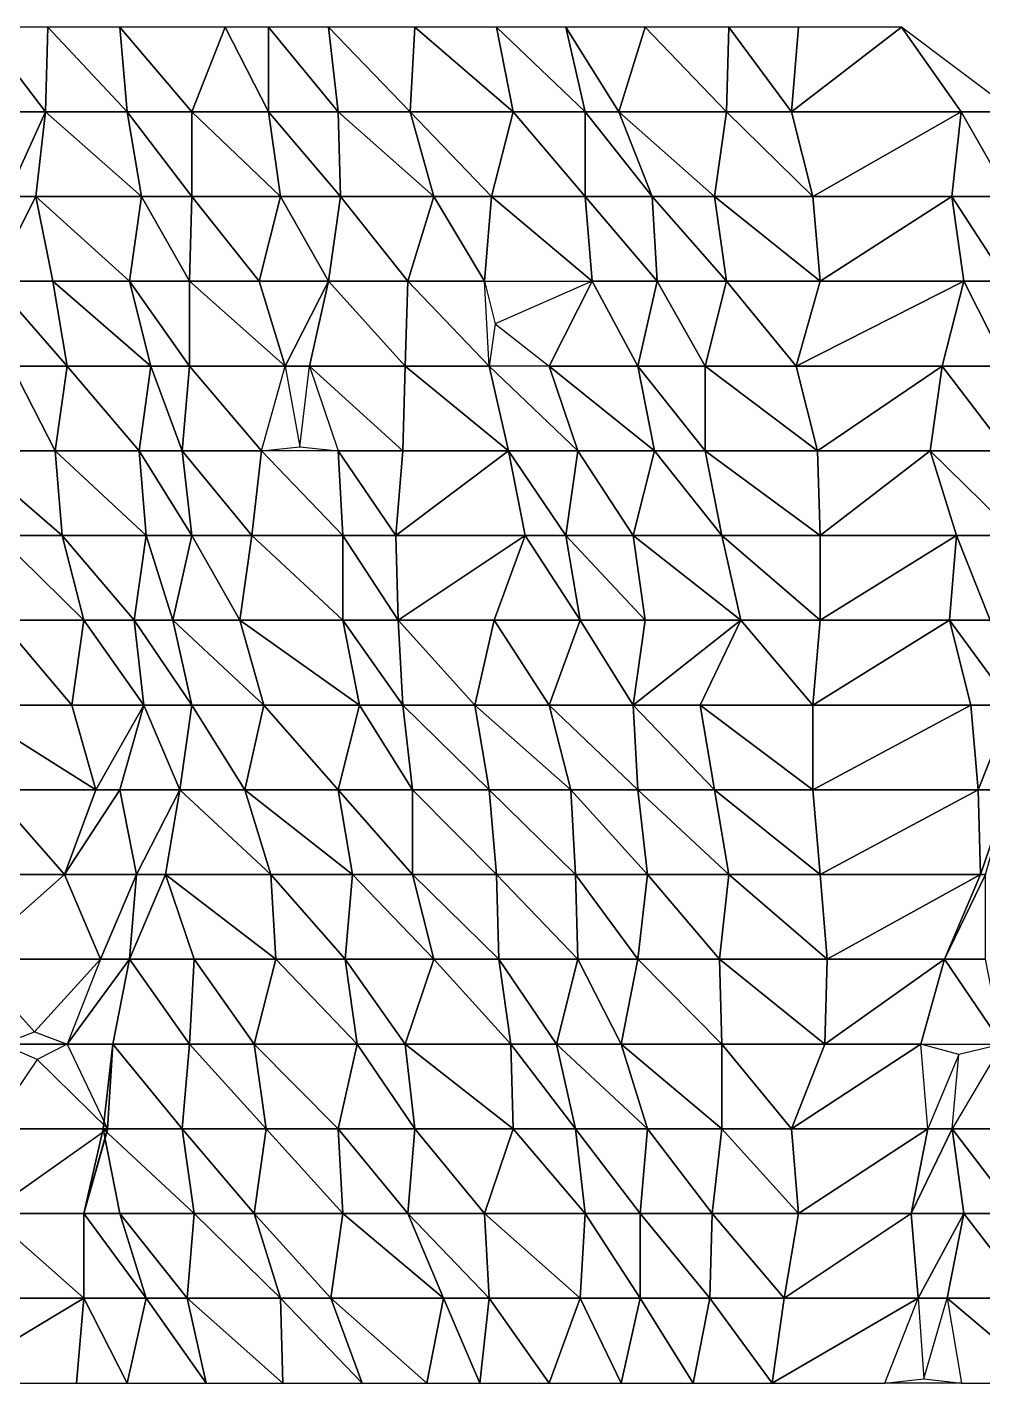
# Model space of a CAD drawing. Header units: metres. Extents: x -317 to 276, y -240 to 234.
# Drawn here: x 91 to 158.7, y 138.2 to 234 of the extents above; entities that cross this region are included whole.
import ezdxf

# ---------------------------------------------------------------- set-up
doc = ezdxf.new("R2010")
doc.units = ezdxf.units.M

msp = doc.modelspace()

# ---------------------------------------------------------------- linework, layer by layer
for points in [[(87.752045, 234, -595.4155), (92.34067, 228, -599.531), (92.50989, 234, -599.22125), (92.50999, 234.0001, -599.2211)], [(87.752045, 234, -595.4155), (89.2749, 228, -592.62787), (92.34067, 228, -599.531), (92.34077, 228.0001, -599.5309)], [(92.50989, 234, -599.22125), (92.34067, 228, -599.531), (98.1138, 228, -601.47833), (98.1139, 228.0001, -601.4782)], [(92.50989, 234, -599.22125), (98.1138, 228, -601.47833), (97.60617, 234, -602.40753), (97.60627, 234.0001, -602.4074)], [(97.60617, 234, -602.40753), (102.70245, 228, -605.5938), (105.07138, 234, -601.25757), (105.07148, 234.0001, -601.25745)], [(97.60617, 234, -602.40753), (98.1138, 228, -601.47833), (102.70245, 228, -605.5938), (102.70255, 228.0001, -605.5937)], [(105.07138, 234, -601.25757), (102.70245, 228, -605.5938), (108.137146, 228, -608.16064), (108.137245, 228.0001, -608.1605)], [(105.07138, 234, -601.25757), (108.137146, 228, -608.16064), (108.137146, 234, -608.16064), (108.137245, 234.0001, -608.1605)], [(108.137146, 234, -608.16064), (113.06424, 228, -611.6567), (112.38739, 234, -612.8956), (112.38749, 234.0001, -612.8955)], [(108.137146, 234, -608.16064), (108.137146, 228, -608.16064), (113.06424, 228, -611.6567), (113.06434, 228.0001, -611.65656)], [(112.38739, 234, -612.8956), (118.16052, 228, -614.84296), (118.49893, 234, -614.2235), (118.49903, 234.0001, -614.2234)], [(112.38739, 234, -612.8956), (113.06424, 228, -611.6567), (118.16052, 228, -614.84296), (118.16062, 228.0001, -614.84283)], [(118.49893, 234, -614.2235), (118.16052, 228, -614.84296), (125.45654, 228, -614.0027), (125.45664, 228.0001, -614.00256)], [(118.49893, 234, -614.2235), (125.45654, 228, -614.0027), (124.272064, 234, -616.17084), (124.27216, 234.0001, -616.1707)], [(124.272064, 234, -616.17084), (130.55283, 228, -617.18896), (129.19916, 234, -619.6669), (129.19926, 234.0001, -619.66675)], [(124.272064, 234, -616.17084), (125.45654, 228, -614.0027), (130.55283, 228, -617.18896), (130.55293, 228.0001, -617.18884)], [(129.19916, 234, -619.6669), (132.94174, 228, -625.33105), (134.80304, 234, -621.92395), (134.80315, 234.0001, -621.9238)], [(129.19916, 234, -619.6669), (130.55283, 228, -617.18896), (132.94174, 228, -625.33105), (132.94185, 228.0001, -625.33093)], [(134.80304, 234, -621.92395), (132.94174, 228, -625.33105), (140.57617, 228, -623.8713), (140.57628, 228.0001, -623.87115)], [(134.80304, 234, -621.92395), (140.57617, 228, -623.8713), (140.74539, 234, -623.5615), (140.7455, 234.0001, -623.5614)], [(140.74539, 234, -623.5615), (140.57617, 228, -623.8713), (145.16486, 228, -627.9868), (145.16496, 228.0001, -627.9867)], [(140.74539, 234, -623.5615), (145.16486, 228, -627.9868), (145.67249, 234, -627.0576), (145.67259, 234.0001, -627.0575)], [(145.16486, 228, -627.9868), (157.19867, 228, -618.47394), (152.96844, 234, -626.2173), (152.96855, 234.0001, -626.21716)], [(145.16486, 228, -627.9868), (152.96844, 234, -626.2173), (145.67249, 234, -627.0576), (145.67259, 234.0001, -627.0575)], [(157.19867, 228, -618.47394), (160.94131, 228, -624.1381), (152.96844, 234, -626.2173), (152.96855, 234.0001, -626.21716)], [(89.61334, 222, -592.0084), (92.34067, 228, -599.531), (89.2749, 228, -592.62787), (89.275, 228.0001, -592.62775)], [(89.61334, 222, -592.0084), (91.66382, 222, -600.7699), (92.34067, 228, -599.531), (92.34077, 228.0001, -599.5309)], [(92.34067, 228, -599.531), (91.66382, 222, -600.7699), (99.12906, 222, -599.61993), (99.12916, 222.0001, -599.6198)], [(92.34067, 228, -599.531), (99.12906, 222, -599.61993), (98.1138, 228, -601.47833), (98.1139, 228.0001, -601.4782)], [(98.1138, 228, -601.47833), (102.70245, 222, -605.5938), (102.70245, 228, -605.5938), (102.70255, 228.0001, -605.5937)], [(98.1138, 228, -601.47833), (99.12906, 222, -599.61993), (102.70245, 222, -605.5938), (102.70255, 222.0001, -605.5937)], [(102.70245, 228, -605.5938), (108.983185, 222, -606.61194), (108.137146, 228, -608.16064), (108.137245, 228.0001, -608.1605)], [(102.70245, 228, -605.5938), (102.70245, 222, -605.5938), (108.983185, 222, -606.61194), (108.983284, 222.0001, -606.6118)], [(108.137146, 228, -608.16064), (113.23343, 222, -611.3469), (113.06424, 228, -611.6567), (113.06434, 228.0001, -611.65656)], [(108.137146, 228, -608.16064), (108.983185, 222, -606.61194), (113.23343, 222, -611.3469), (113.23353, 222.0001, -611.3468)], [(113.06424, 228, -611.6567), (119.85263, 222, -611.7456), (118.16052, 228, -614.84296), (118.16062, 228.0001, -614.84283)], [(113.06424, 228, -611.6567), (113.23343, 222, -611.3469), (119.85263, 222, -611.7456), (119.85273, 222.0001, -611.7455)], [(118.16052, 228, -614.84296), (123.933655, 222, -616.7903), (125.45654, 228, -614.0027), (125.45664, 228.0001, -614.00256)], [(118.16052, 228, -614.84296), (119.85263, 222, -611.7456), (123.933655, 222, -616.7903), (123.933754, 222.0001, -616.79016)], [(125.45654, 228, -614.0027), (123.933655, 222, -616.7903), (130.55283, 222, -617.18896), (130.55293, 222.0001, -617.18884)], [(125.45654, 228, -614.0027), (130.55283, 222, -617.18896), (130.55283, 228, -617.18896), (130.55293, 228.0001, -617.18884)], [(130.55283, 228, -617.18896), (135.31067, 222, -620.99475), (132.94174, 228, -625.33105), (132.94185, 228.0001, -625.33093)], [(130.55283, 228, -617.18896), (130.55283, 222, -617.18896), (135.31067, 222, -620.99475), (135.31078, 222.0001, -620.9946)], [(132.94174, 228, -625.33105), (139.73013, 222, -625.42), (140.57617, 228, -623.8713), (140.57628, 228.0001, -623.87115)], [(132.94174, 228, -625.33105), (135.31067, 222, -620.99475), (139.73013, 222, -625.42), (139.73024, 222.0001, -625.41986)], [(140.57617, 228, -623.8713), (139.73013, 222, -625.42), (146.68771, 222, -625.1992), (146.68782, 222.0001, -625.1991)], [(140.57617, 228, -623.8713), (146.68771, 222, -625.1992), (145.16486, 228, -627.9868), (145.16496, 228.0001, -627.9867)], [(146.68771, 222, -625.1992), (157.19867, 228, -618.47394), (145.16486, 228, -627.9868), (145.16496, 228.0001, -627.9867)], [(146.68771, 222, -625.1992), (156.52185, 222, -619.7129), (157.19867, 228, -618.47394), (157.19878, 228.0001, -618.4738)], [(157.19867, 228, -618.47394), (156.52185, 222, -619.7129), (160.60287, 222, -624.75757), (160.60298, 222.0001, -624.75745)], [(157.19867, 228, -618.47394), (160.60287, 222, -624.75757), (160.94131, 228, -624.1381), (160.94142, 228.0001, -624.138)], [(88.59808, 216, -593.8668), (92.8483, 216, -598.6018), (91.66382, 222, -600.7699), (91.66392, 222.0001, -600.7698)], [(88.59808, 216, -593.8668), (91.66382, 222, -600.7699), (89.61334, 222, -592.0084), (89.61344, 222.0001, -592.0083)], [(91.66382, 222, -600.7699), (98.28302, 216, -601.1686), (99.12906, 222, -599.61993), (99.12916, 222.0001, -599.6198)], [(91.66382, 222, -600.7699), (92.8483, 216, -598.6018), (98.28302, 216, -601.1686), (98.28312, 216.0001, -601.16846)], [(99.12906, 222, -599.61993), (98.28302, 216, -601.1686), (102.533264, 216, -605.90356), (102.53336, 216.0001, -605.90344)], [(99.12906, 222, -599.61993), (102.533264, 216, -605.90356), (102.70245, 222, -605.5938), (102.70255, 222.0001, -605.5937)], [(102.70245, 222, -605.5938), (102.533264, 216, -605.90356), (107.46033, 216, -609.3996), (107.46043, 216.0001, -609.3995)], [(102.70245, 222, -605.5938), (107.46033, 216, -609.3996), (108.983185, 222, -606.61194), (108.983284, 222.0001, -606.6118)], [(108.983185, 222, -606.61194), (107.46033, 216, -609.3996), (112.38739, 216, -612.8956), (112.38749, 216.0001, -612.8955)], [(108.983185, 222, -606.61194), (112.38739, 216, -612.8956), (113.23343, 222, -611.3469), (113.23353, 222.0001, -611.3468)], [(113.23343, 222, -611.3469), (112.38739, 216, -612.8956), (117.99133, 216, -615.1527), (117.99143, 216.0001, -615.1526)], [(113.23343, 222, -611.3469), (117.99133, 216, -615.1527), (119.85263, 222, -611.7456), (119.85273, 222.0001, -611.7455)], [(119.85263, 222, -611.7456), (117.99133, 216, -615.1527), (123.426025, 216, -617.71954), (123.426125, 216.0001, -617.7194)], [(119.85263, 222, -611.7456), (123.426025, 216, -617.71954), (123.933655, 222, -616.7903), (123.933754, 222.0001, -616.79016)], [(123.933655, 222, -616.7903), (123.426025, 216, -617.71954), (131.06046, 216, -616.25977), (131.06056, 216.0001, -616.25964)], [(123.933655, 222, -616.7903), (131.06046, 216, -616.25977), (130.55283, 222, -617.18896), (130.55293, 222.0001, -617.18884)], [(130.55283, 222, -617.18896), (135.64911, 216, -620.37524), (135.31067, 222, -620.99475), (135.31078, 222.0001, -620.9946)], [(130.55283, 222, -617.18896), (131.06046, 216, -616.25977), (135.64911, 216, -620.37524), (135.64922, 216.0001, -620.3751)], [(135.31067, 222, -620.99475), (140.57617, 216, -623.8713), (139.73013, 222, -625.42), (139.73024, 222.0001, -625.41986)], [(135.31067, 222, -620.99475), (135.64911, 216, -620.37524), (140.57617, 216, -623.8713), (140.57628, 216.0001, -623.87115)], [(139.73013, 222, -625.42), (147.19534, 216, -624.26996), (146.68771, 222, -625.1992), (146.68782, 222.0001, -625.1991)], [(139.73013, 222, -625.42), (140.57617, 216, -623.8713), (147.19534, 216, -624.26996), (147.19545, 216.0001, -624.26984)], [(147.19534, 216, -624.26996), (156.52185, 222, -619.7129), (146.68771, 222, -625.1992), (146.68782, 222.0001, -625.1991)], [(147.19534, 216, -624.26996), (157.36789, 216, -618.1642), (156.52185, 222, -619.7129), (156.52196, 222.0001, -619.71277)], [(156.52185, 222, -619.7129), (160.43369, 216, -625.0673), (160.60287, 222, -624.75757), (160.60298, 222.0001, -624.75745)], [(156.52185, 222, -619.7129), (157.36789, 216, -618.1642), (160.43369, 216, -625.0673), (160.43379, 216.0001, -625.0672)], [(88.59808, 216, -593.8668), (93.863556, 210, -596.7434), (92.8483, 216, -598.6018), (92.8484, 216.0001, -598.6017)], [(88.59808, 216, -593.8668), (89.95175, 210, -591.3889), (93.863556, 210, -596.7434), (93.863655, 210.0001, -596.7433)], [(92.8483, 216, -598.6018), (99.80588, 210, -598.381), (98.28302, 216, -601.1686), (98.28312, 216.0001, -601.16846)], [(92.8483, 216, -598.6018), (93.863556, 210, -596.7434), (99.80588, 210, -598.381), (99.80598, 210.0001, -598.38086)], [(98.28302, 216, -601.1686), (102.533264, 210, -605.90356), (102.533264, 216, -605.90356), (102.53336, 216.0001, -605.90344)], [(98.28302, 216, -601.1686), (99.80588, 210, -598.381), (102.533264, 210, -605.90356), (102.53336, 210.0001, -605.90344)], [(102.533264, 216, -605.90356), (109.321625, 210, -605.9925), (107.46033, 216, -609.3996), (107.46043, 216.0001, -609.3995)], [(102.533264, 216, -605.90356), (102.533264, 210, -605.90356), (109.321625, 210, -605.9925), (109.321724, 210.0001, -605.9924)], [(109.321625, 210, -605.9925), (112.38739, 216, -612.8956), (107.46033, 216, -609.3996), (107.46043, 216.0001, -609.3995)], [(109.321625, 210, -605.9925), (111.03372, 210, -615.3735), (112.38739, 216, -612.8956), (112.38749, 216.0001, -612.8955)], [(112.38739, 216, -612.8956), (111.03372, 210, -615.3735), (117.82211, 210, -615.4624), (117.82221, 210.0001, -615.4623)], [(112.38739, 216, -612.8956), (117.82211, 210, -615.4624), (117.99133, 216, -615.1527), (117.99143, 216.0001, -615.1526)], [(117.99133, 216, -615.1527), (117.82211, 210, -615.4624), (123.764435, 210, -617.10004), (123.764534, 210.0001, -617.0999)], [(117.99133, 216, -615.1527), (123.764435, 210, -617.10004), (123.426025, 216, -617.71954), (123.426125, 216.0001, -617.7194)], [(123.764435, 210, -617.10004), (123.426025, 216, -617.71954), (124.18948, 213, -617.57355), (124.18958, 213.0001, -617.5734)], [(131.06046, 216, -616.25977), (124.18948, 213, -617.57355), (128.01471, 210, -621.835), (128.01482, 210.0001, -621.8349)], [(131.06046, 216, -616.25977), (128.01471, 210, -621.835), (134.29541, 210, -622.85315), (134.29552, 210.0001, -622.853)], [(131.06046, 216, -616.25977), (134.29541, 210, -622.85315), (135.64911, 216, -620.37524), (135.64922, 216.0001, -620.3751)], [(135.64911, 216, -620.37524), (134.29541, 210, -622.85315), (139.05328, 210, -626.65894), (139.05339, 210.0001, -626.6588)], [(135.64911, 216, -620.37524), (139.05328, 210, -626.65894), (140.57617, 216, -623.8713), (140.57628, 216.0001, -623.87115)], [(140.57617, 216, -623.8713), (139.05328, 210, -626.65894), (145.50327, 210, -627.3673), (145.50337, 210.0001, -627.3672)], [(140.57617, 216, -623.8713), (145.50327, 210, -627.3673), (147.19534, 216, -624.26996), (147.19545, 216.0001, -624.26984)], [(145.50327, 210, -627.3673), (155.845, 210, -620.95184), (157.36789, 216, -618.1642), (157.368, 216.0001, -618.16406)], [(145.50327, 210, -627.3673), (157.36789, 216, -618.1642), (147.19534, 216, -624.26996), (147.19545, 216.0001, -624.26984)], [(157.36789, 216, -618.1642), (155.845, 210, -620.95184), (160.43369, 210, -625.0673), (160.43379, 210.0001, -625.0672)], [(157.36789, 216, -618.1642), (160.43369, 210, -625.0673), (160.43369, 216, -625.0673), (160.43379, 216.0001, -625.0672)], [(89.95175, 210, -591.3889), (86.567566, 204, -597.5836), (93.01752, 204, -598.29205), (93.01762, 204.0001, -598.29193)], [(89.95175, 210, -591.3889), (93.01752, 204, -598.29205), (93.863556, 210, -596.7434), (93.863655, 210.0001, -596.7433)], [(93.863556, 210, -596.7434), (93.01752, 204, -598.29205), (98.95984, 204, -599.9297), (98.95994, 204.0001, -599.92957)], [(93.863556, 210, -596.7434), (98.95984, 204, -599.9297), (99.80588, 210, -598.381), (99.80598, 210.0001, -598.38086)], [(99.80588, 210, -598.381), (98.95984, 204, -599.9297), (102.025635, 204, -606.83276), (102.025734, 204.0001, -606.83264)], [(99.80588, 210, -598.381), (102.025635, 204, -606.83276), (102.533264, 210, -605.90356), (102.53336, 210.0001, -605.90344)], [(102.533264, 210, -605.90356), (102.025635, 204, -606.83276), (107.62952, 204, -609.08984), (107.629616, 204.0001, -609.0897)], [(102.533264, 210, -605.90356), (107.62952, 204, -609.08984), (109.321625, 210, -605.9925), (109.321724, 210.0001, -605.9924)], [(109.321625, 210, -605.9925), (110.33917, 204.27274, -610.3873), (111.03372, 210, -615.3735), (111.03382, 210.0001, -615.37335)], [(111.03372, 210, -615.3735), (117.65289, 204, -615.77216), (117.82211, 210, -615.4624), (117.82221, 210.0001, -615.4623)], [(111.03372, 210, -615.3735), (113.06424, 204, -611.6567), (117.65289, 204, -615.77216), (117.65299, 204.0001, -615.77203)], [(117.82211, 210, -615.4624), (117.65289, 204, -615.77216), (125.11813, 204, -614.6222), (125.11823, 204.0001, -614.6221)], [(117.82211, 210, -615.4624), (125.11813, 204, -614.6222), (123.764435, 210, -617.10004), (123.764534, 210.0001, -617.0999)], [(123.764435, 210, -617.10004), (130.0452, 204, -618.11816), (128.01471, 210, -621.835), (128.01482, 210.0001, -621.8349)], [(123.764435, 210, -617.10004), (125.11813, 204, -614.6222), (130.0452, 204, -618.11816), (130.0453, 204.0001, -618.11804)], [(128.01471, 210, -621.835), (135.47989, 204, -620.685), (134.29541, 210, -622.85315), (134.29552, 210.0001, -622.853)], [(128.01471, 210, -621.835), (130.0452, 204, -618.11816), (135.47989, 204, -620.685), (135.48, 204.0001, -620.6849)], [(134.29541, 210, -622.85315), (139.05328, 204, -626.65894), (139.05328, 210, -626.65894), (139.05339, 210.0001, -626.6588)], [(134.29541, 210, -622.85315), (135.47989, 204, -620.685), (139.05328, 204, -626.65894), (139.05339, 204.0001, -626.6588)], [(139.05328, 210, -626.65894), (147.02615, 204, -624.5797), (145.50327, 210, -627.3673), (145.50337, 210.0001, -627.3672)], [(139.05328, 210, -626.65894), (139.05328, 204, -626.65894), (147.02615, 204, -624.5797), (147.02626, 204.0001, -624.5796)], [(147.02615, 204, -624.5797), (155.845, 210, -620.95184), (145.50327, 210, -627.3673), (145.50337, 210.0001, -627.3672)], [(147.02615, 204, -624.5797), (154.99896, 204, -622.5005), (155.845, 210, -620.95184), (155.84511, 210.0001, -620.9517)], [(155.845, 210, -620.95184), (154.99896, 204, -622.5005), (160.43369, 204, -625.0673), (160.43379, 204.0001, -625.0672)], [(155.845, 210, -620.95184), (160.43369, 204, -625.0673), (160.43369, 210, -625.0673), (160.43379, 210.0001, -625.0672)], [(110.33917, 204.27274, -610.3873), (113.06424, 204, -611.6567), (107.62952, 204, -609.08984), (107.629616, 204.0001, -609.0897)], [(86.567566, 204, -597.5836), (93.52515, 198, -597.36285), (93.01752, 204, -598.29205), (93.01762, 204.0001, -598.29193)], [(86.567566, 204, -597.5836), (88.93649, 198, -593.2473), (93.52515, 198, -597.36285), (93.525246, 198.0001, -597.36273)], [(93.01752, 204, -598.29205), (99.46747, 198, -599.0005), (98.95984, 204, -599.9297), (98.95994, 204.0001, -599.92957)], [(93.01752, 204, -598.29205), (93.52515, 198, -597.36285), (99.46747, 198, -599.0005), (99.46757, 198.0001, -599.00037)], [(98.95984, 204, -599.9297), (102.70245, 198, -605.5938), (102.025635, 204, -606.83276), (102.025734, 204.0001, -606.83264)], [(98.95984, 204, -599.9297), (99.46747, 198, -599.0005), (102.70245, 198, -605.5938), (102.70255, 198.0001, -605.5937)], [(102.025635, 204, -606.83276), (106.9527, 198, -610.3288), (107.62952, 204, -609.08984), (107.629616, 204.0001, -609.0897)], [(102.025635, 204, -606.83276), (102.70245, 198, -605.5938), (106.9527, 198, -610.3288), (106.9528, 198.0001, -610.3287)], [(107.62952, 204, -609.08984), (106.9527, 198, -610.3288), (113.40265, 198, -611.03723), (113.40275, 198.0001, -611.0371)], [(107.62952, 204, -609.08984), (113.40265, 198, -611.03723), (113.06424, 204, -611.6567), (113.06434, 204.0001, -611.65656)], [(113.06424, 204, -611.6567), (117.14526, 198, -616.70135), (117.65289, 204, -615.77216), (117.65299, 204.0001, -615.77203)], [(113.06424, 204, -611.6567), (113.40265, 198, -611.03723), (117.14526, 198, -616.70135), (117.14536, 198.0001, -616.70123)], [(117.14526, 198, -616.70135), (126.30258, 198, -612.45404), (125.11813, 204, -614.6222), (125.11823, 204.0001, -614.6221)], [(117.14526, 198, -616.70135), (125.11813, 204, -614.6222), (117.65289, 204, -615.77216), (117.65299, 204.0001, -615.77203)], [(125.11813, 204, -614.6222), (129.19916, 198, -619.6669), (130.0452, 204, -618.11816), (130.0453, 204.0001, -618.11804)], [(125.11813, 204, -614.6222), (126.30258, 198, -612.45404), (129.19916, 198, -619.6669), (129.19926, 198.0001, -619.66675)], [(130.0452, 204, -618.11816), (129.19916, 198, -619.6669), (133.957, 198, -623.47266), (133.9571, 198.0001, -623.47253)], [(130.0452, 204, -618.11816), (133.957, 198, -623.47266), (135.47989, 204, -620.685), (135.48, 204.0001, -620.6849)], [(135.47989, 204, -620.685), (133.957, 198, -623.47266), (140.23776, 198, -624.4908), (140.23787, 198.0001, -624.49066)], [(135.47989, 204, -620.685), (140.23776, 198, -624.4908), (139.05328, 204, -626.65894), (139.05339, 204.0001, -626.6588)], [(139.05328, 204, -626.65894), (147.19534, 198, -624.26996), (147.02615, 204, -624.5797), (147.02626, 204.0001, -624.5796)], [(139.05328, 204, -626.65894), (140.23776, 198, -624.4908), (147.19534, 198, -624.26996), (147.19545, 198.0001, -624.26984)], [(147.19534, 198, -624.26996), (154.99896, 204, -622.5005), (147.02615, 204, -624.5797), (147.02626, 204.0001, -624.5796)], [(147.19534, 198, -624.26996), (156.86026, 198, -619.0934), (154.99896, 204, -622.5005), (154.99907, 204.0001, -622.50037)], [(154.99896, 204, -622.5005), (161.1105, 198, -623.82837), (160.43369, 204, -625.0673), (160.43379, 204.0001, -625.0672)], [(154.99896, 204, -622.5005), (156.86026, 198, -619.0934), (161.1105, 198, -623.82837), (161.11061, 198.0001, -623.82825)], [(88.93649, 198, -593.2473), (95.048004, 192, -594.5752), (93.52515, 198, -597.36285), (93.525246, 198.0001, -597.36273)], [(88.93649, 198, -593.2473), (89.10571, 192, -592.9376), (95.048004, 192, -594.5752), (95.0481, 192.0001, -594.5751)], [(93.52515, 198, -597.36285), (98.62143, 192, -600.54913), (99.46747, 198, -599.0005), (99.46757, 198.0001, -599.00037)], [(93.52515, 198, -597.36285), (95.048004, 192, -594.5752), (98.62143, 192, -600.54913), (98.62153, 192.0001, -600.549)], [(99.46747, 198, -599.0005), (98.62143, 192, -600.54913), (101.348785, 192, -608.0717), (101.348885, 192.0001, -608.0716)], [(99.46747, 198, -599.0005), (101.348785, 192, -608.0717), (102.70245, 198, -605.5938), (102.70255, 198.0001, -605.5937)], [(102.70245, 198, -605.5938), (101.348785, 192, -608.0717), (106.10663, 192, -611.87744), (106.10673, 192.0001, -611.8773)], [(102.70245, 198, -605.5938), (106.10663, 192, -611.87744), (106.9527, 198, -610.3288), (106.9528, 198.0001, -610.3287)], [(106.9527, 198, -610.3288), (106.10663, 192, -611.87744), (113.40265, 192, -611.03723), (113.40275, 192.0001, -611.0371)], [(106.9527, 198, -610.3288), (113.40265, 192, -611.03723), (113.40265, 198, -611.03723), (113.40275, 198.0001, -611.0371)], [(113.40265, 198, -611.03723), (117.31448, 192, -616.39166), (117.14526, 198, -616.70135), (117.14536, 198.0001, -616.70123)], [(113.40265, 198, -611.03723), (113.40265, 192, -611.03723), (117.31448, 192, -616.39166), (117.31458, 192.0001, -616.39154)], [(117.31448, 192, -616.39166), (126.30258, 198, -612.45404), (117.14526, 198, -616.70135), (117.14536, 198.0001, -616.70123)], [(117.31448, 192, -616.39166), (124.102875, 192, -616.4806), (126.30258, 198, -612.45404), (126.30268, 198.0001, -612.4539)], [(126.30258, 198, -612.45404), (124.102875, 192, -616.4806), (130.21442, 192, -617.8085), (130.21452, 192.0001, -617.80835)], [(126.30258, 198, -612.45404), (130.21442, 192, -617.8085), (129.19916, 198, -619.6669), (129.19926, 198.0001, -619.66675)], [(129.19916, 198, -619.6669), (134.80304, 192, -621.92395), (133.957, 198, -623.47266), (133.9571, 198.0001, -623.47253)], [(129.19916, 198, -619.6669), (130.21442, 192, -617.8085), (134.80304, 192, -621.92395), (134.80315, 192.0001, -621.9238)], [(133.957, 198, -623.47266), (141.59143, 192, -622.0129), (140.23776, 198, -624.4908), (140.23787, 198.0001, -624.49066)], [(133.957, 198, -623.47266), (134.80304, 192, -621.92395), (141.59143, 192, -622.0129), (141.59154, 192.0001, -622.01276)], [(140.23776, 198, -624.4908), (147.19534, 192, -624.26996), (147.19534, 198, -624.26996), (147.19545, 198.0001, -624.26984)], [(140.23776, 198, -624.4908), (141.59143, 192, -622.0129), (147.19534, 192, -624.26996), (147.19545, 192.0001, -624.26984)], [(147.19534, 192, -624.26996), (156.35263, 192, -620.0226), (156.86026, 198, -619.0934), (156.86037, 198.0001, -619.09326)], [(147.19534, 192, -624.26996), (156.86026, 198, -619.0934), (147.19534, 198, -624.26996), (147.19545, 198.0001, -624.26984)], [(156.86026, 198, -619.0934), (156.35263, 192, -620.0226), (159.2492, 192, -627.2355), (159.24931, 192.0001, -627.23535)], [(156.86026, 198, -619.0934), (159.2492, 192, -627.2355), (161.1105, 198, -623.82837), (161.11061, 198.0001, -623.82825)], [(89.10571, 192, -592.9376), (86.39838, 186, -597.8934), (94.201965, 186, -596.1239), (94.202065, 186.0001, -596.1238)], [(89.10571, 192, -592.9376), (94.201965, 186, -596.1239), (95.048004, 192, -594.5752), (95.0481, 192.0001, -594.5751)], [(95.048004, 192, -594.5752), (94.201965, 186, -596.1239), (99.29825, 186, -599.3102), (99.29835, 186.0001, -599.31006)], [(95.048004, 192, -594.5752), (99.29825, 186, -599.3102), (98.62143, 192, -600.54913), (98.62153, 192.0001, -600.549)], [(98.62143, 192, -600.54913), (102.70245, 186, -605.5938), (101.348785, 192, -608.0717), (101.348885, 192.0001, -608.0716)], [(98.62143, 192, -600.54913), (99.29825, 186, -599.3102), (102.70245, 186, -605.5938), (102.70255, 186.0001, -605.5937)], [(101.348785, 192, -608.0717), (107.79874, 186, -608.78015), (106.10663, 192, -611.87744), (106.10673, 192.0001, -611.8773)], [(101.348785, 192, -608.0717), (102.70245, 186, -605.5938), (107.79874, 186, -608.78015), (107.798836, 186.0001, -608.78)], [(106.10663, 192, -611.87744), (114.58713, 186, -608.869), (113.40265, 192, -611.03723), (113.40275, 192.0001, -611.0371)], [(106.10663, 192, -611.87744), (107.79874, 186, -608.78015), (114.58713, 186, -608.869), (114.58723, 186.0001, -608.8689)], [(113.40265, 192, -611.03723), (117.65289, 186, -615.77216), (117.31448, 192, -616.39166), (117.31458, 192.0001, -616.39154)], [(113.40265, 192, -611.03723), (114.58713, 186, -608.869), (117.65289, 186, -615.77216), (117.65299, 186.0001, -615.77203)], [(117.31448, 192, -616.39166), (122.74921, 186, -618.9585), (124.102875, 192, -616.4806), (124.102974, 192.0001, -616.48047)], [(117.31448, 192, -616.39166), (117.65289, 186, -615.77216), (122.74921, 186, -618.9585), (122.749306, 186.0001, -618.9584)], [(124.102875, 192, -616.4806), (122.74921, 186, -618.9585), (128.01471, 186, -621.835), (128.01482, 186.0001, -621.8349)], [(124.102875, 192, -616.4806), (128.01471, 186, -621.835), (130.21442, 192, -617.8085), (130.21452, 192.0001, -617.80835)], [(130.21442, 192, -617.8085), (128.01471, 186, -621.835), (133.957, 186, -623.47266), (133.9571, 186.0001, -623.47253)], [(130.21442, 192, -617.8085), (133.957, 186, -623.47266), (134.80304, 192, -621.92395), (134.80315, 192.0001, -621.9238)], [(133.957, 186, -623.47266), (138.71487, 186, -627.2784), (141.59143, 192, -622.0129), (141.59154, 192.0001, -622.01276)], [(133.957, 186, -623.47266), (141.59143, 192, -622.0129), (134.80304, 192, -621.92395), (134.80315, 192.0001, -621.9238)], [(141.59143, 192, -622.0129), (138.71487, 186, -627.2784), (146.68771, 186, -625.1992), (146.68782, 186.0001, -625.1991)], [(141.59143, 192, -622.0129), (146.68771, 186, -625.1992), (147.19534, 192, -624.26996), (147.19545, 192.0001, -624.26984)], [(146.68771, 186, -625.1992), (157.87552, 186, -617.235), (156.35263, 192, -620.0226), (156.35274, 192.0001, -620.02246)], [(146.68771, 186, -625.1992), (156.35263, 192, -620.0226), (147.19534, 192, -624.26996), (147.19545, 192.0001, -624.26984)], [(156.35263, 192, -620.0226), (160.7721, 186, -624.4479), (159.2492, 192, -627.2355), (159.24931, 192.0001, -627.23535)], [(156.35263, 192, -620.0226), (157.87552, 186, -617.235), (160.7721, 186, -624.4479), (160.7722, 186.0001, -624.44775)], [(86.39838, 186, -597.8934), (95.89404, 180, -593.02655), (94.201965, 186, -596.1239), (94.202065, 186.0001, -596.1238)], [(86.39838, 186, -597.8934), (88.42886, 180, -594.1766), (95.89404, 180, -593.02655), (95.89414, 180.0001, -593.0264)], [(95.89404, 180, -593.02655), (99.29825, 186, -599.3102), (94.201965, 186, -596.1239), (94.202065, 186.0001, -596.1238)], [(95.89404, 180, -593.02655), (97.60617, 180, -602.40753), (99.29825, 186, -599.3102), (99.29835, 186.0001, -599.31006)], [(99.29825, 186, -599.3102), (97.60617, 180, -602.40753), (101.856415, 180, -607.1425), (101.856514, 180.0001, -607.1424)], [(99.29825, 186, -599.3102), (101.856415, 180, -607.1425), (102.70245, 186, -605.5938), (102.70255, 186.0001, -605.5937)], [(102.70245, 186, -605.5938), (101.856415, 180, -607.1425), (106.44507, 180, -611.258), (106.44517, 180.0001, -611.2579)], [(102.70245, 186, -605.5938), (106.44507, 180, -611.258), (107.79874, 186, -608.78015), (107.798836, 186.0001, -608.78)], [(107.79874, 186, -608.78015), (106.44507, 180, -611.258), (113.06424, 180, -611.6567), (113.06434, 180.0001, -611.65656)], [(107.79874, 186, -608.78015), (113.06424, 180, -611.6567), (114.58713, 186, -608.869), (114.58723, 186.0001, -608.8689)], [(114.58713, 186, -608.869), (113.06424, 180, -611.6567), (118.32974, 180, -614.5332), (118.32984, 180.0001, -614.5331)], [(114.58713, 186, -608.869), (118.32974, 180, -614.5332), (117.65289, 186, -615.77216), (117.65299, 186.0001, -615.77203)], [(117.65289, 186, -615.77216), (123.764435, 180, -617.10004), (122.74921, 186, -618.9585), (122.749306, 186.0001, -618.9584)], [(117.65289, 186, -615.77216), (118.32974, 180, -614.5332), (123.764435, 180, -617.10004), (123.764534, 180.0001, -617.0999)], [(122.74921, 186, -618.9585), (129.53757, 180, -619.04736), (128.01471, 186, -621.835), (128.01482, 186.0001, -621.8349)], [(122.74921, 186, -618.9585), (123.764435, 180, -617.10004), (129.53757, 180, -619.04736), (129.53767, 180.0001, -619.04724)], [(128.01471, 186, -621.835), (134.29541, 180, -622.85315), (133.957, 186, -623.47266), (133.9571, 186.0001, -623.47253)], [(128.01471, 186, -621.835), (129.53757, 180, -619.04736), (134.29541, 180, -622.85315), (134.29552, 180.0001, -622.853)], [(133.957, 186, -623.47266), (139.73013, 180, -625.42), (138.71487, 186, -627.2784), (138.71498, 186.0001, -627.27826)], [(133.957, 186, -623.47266), (134.29541, 180, -622.85315), (139.73013, 180, -625.42), (139.73024, 180.0001, -625.41986)], [(138.71487, 186, -627.2784), (146.68771, 180, -625.1992), (146.68771, 186, -625.1992), (146.68782, 186.0001, -625.1991)], [(138.71487, 186, -627.2784), (139.73013, 180, -625.42), (146.68771, 180, -625.1992), (146.68782, 180.0001, -625.1991)], [(146.68771, 180, -625.1992), (158.38315, 180, -616.3058), (157.87552, 186, -617.235), (157.87563, 186.0001, -617.23486)], [(146.68771, 180, -625.1992), (157.87552, 186, -617.235), (146.68771, 186, -625.1992), (146.68782, 186.0001, -625.1991)], [(158.38315, 180, -616.3058), (160.7721, 186, -624.4479), (157.87552, 186, -617.235), (157.87563, 186.0001, -617.23486)], [(158.38315, 180, -616.3058), (160.60287, 180, -624.75757), (160.7721, 186, -624.4479), (160.7722, 186.0001, -624.44775)], [(88.42886, 180, -594.1766), (88.090454, 174, -594.796), (93.694336, 174, -597.0531), (93.694435, 174.0001, -597.053)], [(88.42886, 180, -594.1766), (93.694336, 174, -597.0531), (95.89404, 180, -593.02655), (95.89414, 180.0001, -593.0264)], [(93.694336, 174, -597.0531), (98.79065, 174, -600.2394), (97.60617, 180, -602.40753), (97.60627, 180.0001, -602.4074)], [(93.694336, 174, -597.0531), (97.60617, 180, -602.40753), (95.89404, 180, -593.02655), (95.89414, 180.0001, -593.0264)], [(98.79065, 174, -600.2394), (101.856415, 180, -607.1425), (97.60617, 180, -602.40753), (97.60627, 180.0001, -602.4074)], [(98.79065, 174, -600.2394), (100.841156, 174, -609.0009), (101.856415, 180, -607.1425), (101.856514, 180.0001, -607.1424)], [(101.856415, 180, -607.1425), (100.841156, 174, -609.0009), (108.306366, 174, -607.8509), (108.306465, 174.0001, -607.85077)], [(101.856415, 180, -607.1425), (108.306366, 174, -607.8509), (106.44507, 180, -611.258), (106.44517, 180.0001, -611.2579)], [(106.44507, 180, -611.258), (114.0795, 174, -609.7983), (113.06424, 180, -611.6567), (113.06434, 180.0001, -611.65656)], [(106.44507, 180, -611.258), (108.306366, 174, -607.8509), (114.0795, 174, -609.7983), (114.0796, 174.0001, -609.79816)], [(113.06424, 180, -611.6567), (118.32974, 174, -614.5332), (118.32974, 180, -614.5332), (118.32984, 180.0001, -614.5331)], [(113.06424, 180, -611.6567), (114.0795, 174, -609.7983), (118.32974, 174, -614.5332), (118.32984, 174.0001, -614.5331)], [(118.32974, 180, -614.5332), (124.272064, 174, -616.17084), (123.764435, 180, -617.10004), (123.764534, 180.0001, -617.0999)], [(118.32974, 180, -614.5332), (118.32974, 174, -614.5332), (124.272064, 174, -616.17084), (124.27216, 174.0001, -616.1707)], [(123.764435, 180, -617.10004), (129.876, 174, -618.4279), (129.53757, 180, -619.04736), (129.53767, 180.0001, -619.04724)], [(123.764435, 180, -617.10004), (124.272064, 174, -616.17084), (129.876, 174, -618.4279), (129.87611, 174.0001, -618.4278)], [(129.53757, 180, -619.04736), (134.97226, 174, -621.6142), (134.29541, 180, -622.85315), (134.29552, 180.0001, -622.853)], [(129.53757, 180, -619.04736), (129.876, 174, -618.4279), (134.97226, 174, -621.6142), (134.97237, 174.0001, -621.6141)], [(134.29541, 180, -622.85315), (140.74539, 174, -623.5615), (139.73013, 180, -625.42), (139.73024, 180.0001, -625.41986)], [(134.29541, 180, -622.85315), (134.97226, 174, -621.6142), (140.74539, 174, -623.5615), (140.7455, 174.0001, -623.5614)], [(139.73013, 180, -625.42), (147.19534, 174, -624.26996), (146.68771, 180, -625.1992), (146.68782, 180.0001, -625.1991)], [(139.73013, 180, -625.42), (140.74539, 174, -623.5615), (147.19534, 174, -624.26996), (147.19545, 174.0001, -624.26984)], [(147.19534, 174, -624.26996), (158.38315, 180, -616.3058), (146.68771, 180, -625.1992), (146.68782, 180.0001, -625.1991)], [(147.19534, 174, -624.26996), (158.55237, 174, -615.9961), (158.38315, 180, -616.3058), (158.38326, 180.0001, -616.30566)], [(158.55237, 174, -615.9961), (160.60287, 180, -624.75757), (158.38315, 180, -616.3058), (158.38326, 180.0001, -616.30566)], [(158.55237, 174, -615.9961), (158.9108, 174, -627.8549), (160.60287, 180, -624.75757), (160.60298, 180.0001, -624.75745)], [(86.905975, 168, -596.9642), (96.23248, 168, -592.4071), (93.694336, 174, -597.0531), (93.694435, 174.0001, -597.053)], [(86.905975, 168, -596.9642), (93.694336, 174, -597.0531), (88.090454, 174, -594.796), (88.09055, 174.0001, -594.7959)], [(96.23248, 168, -592.4071), (98.79065, 174, -600.2394), (93.694336, 174, -597.0531), (93.694435, 174.0001, -597.053)], [(96.23248, 168, -592.4071), (98.28302, 168, -601.1686), (98.79065, 174, -600.2394), (98.79075, 174.0001, -600.23926)], [(98.28302, 168, -601.1686), (102.87167, 168, -605.28406), (100.841156, 174, -609.0009), (100.841255, 174.0001, -609.0008)], [(98.28302, 168, -601.1686), (100.841156, 174, -609.0009), (98.79065, 174, -600.2394), (98.79075, 174.0001, -600.23926)], [(100.841156, 174, -609.0009), (108.644775, 168, -607.23145), (108.306366, 174, -607.8509), (108.306465, 174.0001, -607.85077)], [(100.841156, 174, -609.0009), (102.87167, 168, -605.28406), (108.644775, 168, -607.23145), (108.644875, 168.0001, -607.2313)], [(108.306366, 174, -607.8509), (113.57187, 168, -610.7275), (114.0795, 174, -609.7983), (114.0796, 174.0001, -609.79816)], [(108.306366, 174, -607.8509), (108.644775, 168, -607.23145), (113.57187, 168, -610.7275), (113.57197, 168.0001, -610.72736)], [(114.0795, 174, -609.7983), (113.57187, 168, -610.7275), (119.85263, 168, -611.7456), (119.85273, 168.0001, -611.7455)], [(114.0795, 174, -609.7983), (119.85263, 168, -611.7456), (118.32974, 174, -614.5332), (118.32984, 174.0001, -614.5331)], [(118.32974, 174, -614.5332), (124.441284, 168, -615.8611), (124.272064, 174, -616.17084), (124.27216, 174.0001, -616.1707)], [(118.32974, 174, -614.5332), (119.85263, 168, -611.7456), (124.441284, 168, -615.8611), (124.44138, 168.0001, -615.86096)], [(124.272064, 174, -616.17084), (130.0452, 168, -618.11816), (129.876, 174, -618.4279), (129.87611, 174.0001, -618.4278)], [(124.272064, 174, -616.17084), (124.441284, 168, -615.8611), (130.0452, 168, -618.11816), (130.0453, 168.0001, -618.11804)], [(129.876, 174, -618.4279), (134.29541, 168, -622.85315), (134.97226, 174, -621.6142), (134.97237, 174.0001, -621.6141)], [(129.876, 174, -618.4279), (130.0452, 168, -618.11816), (134.29541, 168, -622.85315), (134.29552, 168.0001, -622.853)], [(134.97226, 174, -621.6142), (134.29541, 168, -622.85315), (140.06854, 168, -624.80054), (140.06865, 168.0001, -624.8004)], [(134.97226, 174, -621.6142), (140.06854, 168, -624.80054), (140.74539, 174, -623.5615), (140.7455, 174.0001, -623.5614)], [(140.74539, 174, -623.5615), (140.06854, 168, -624.80054), (147.70297, 168, -623.34076), (147.70308, 168.0001, -623.34064)], [(140.74539, 174, -623.5615), (147.70297, 168, -623.34076), (147.19534, 174, -624.26996), (147.19545, 174.0001, -624.26984)], [(147.70297, 168, -623.34076), (158.55237, 174, -615.9961), (147.19534, 174, -624.26996), (147.19545, 174.0001, -624.26984)], [(147.70297, 168, -623.34076), (156.01422, 168, -620.6421), (158.55237, 174, -615.9961), (158.55247, 174.0001, -615.996)], [(156.01422, 168, -620.6421), (158.9108, 168, -627.8549), (158.9108, 174, -627.8549), (158.9109, 174.0001, -627.8548)], [(156.01422, 168, -620.6421), (158.9108, 174, -627.8549), (158.55237, 174, -615.9961), (158.55247, 174.0001, -615.996)], [(86.905975, 168, -596.9642), (91.569214, 162.85715, -594.6856), (96.23248, 168, -592.4071), (96.23258, 168.0001, -592.407)], [(93.863556, 162, -596.7434), (97.09854, 162, -603.3368), (98.28302, 168, -601.1686), (98.28312, 168.0001, -601.16846)], [(93.863556, 162, -596.7434), (98.28302, 168, -601.1686), (96.23248, 168, -592.4071), (96.23258, 168.0001, -592.407)], [(98.28302, 168, -601.1686), (97.09854, 162, -603.3368), (102.533264, 162, -605.90356), (102.53336, 162.0001, -605.90344)], [(98.28302, 168, -601.1686), (102.533264, 162, -605.90356), (102.87167, 168, -605.28406), (102.87177, 168.0001, -605.28394)], [(102.87167, 168, -605.28406), (102.533264, 162, -605.90356), (107.12189, 162, -610.01904), (107.12199, 162.0001, -610.0189)], [(102.87167, 168, -605.28406), (107.12189, 162, -610.01904), (108.644775, 168, -607.23145), (108.644875, 168.0001, -607.2313)], [(108.644775, 168, -607.23145), (107.12189, 162, -610.01904), (114.41791, 162, -609.17883), (114.41801, 162.0001, -609.1787)], [(108.644775, 168, -607.23145), (114.41791, 162, -609.17883), (113.57187, 168, -610.7275), (113.57197, 168.0001, -610.72736)], [(113.57187, 168, -610.7275), (117.82211, 162, -615.4624), (119.85263, 168, -611.7456), (119.85273, 168.0001, -611.7455)], [(113.57187, 168, -610.7275), (114.41791, 162, -609.17883), (117.82211, 162, -615.4624), (117.82221, 162.0001, -615.4623)], [(119.85263, 168, -611.7456), (117.82211, 162, -615.4624), (125.28732, 162, -614.31244), (125.28742, 162.0001, -614.3123)], [(119.85263, 168, -611.7456), (125.28732, 162, -614.31244), (124.441284, 168, -615.8611), (124.44138, 168.0001, -615.86096)], [(124.441284, 168, -615.8611), (128.52234, 162, -620.90576), (130.0452, 168, -618.11816), (130.0453, 168.0001, -618.11804)], [(124.441284, 168, -615.8611), (125.28732, 162, -614.31244), (128.52234, 162, -620.90576), (128.52245, 162.0001, -620.90564)], [(130.0452, 168, -618.11816), (128.52234, 162, -620.90576), (133.11096, 162, -625.0213), (133.11107, 162.0001, -625.0212)], [(130.0452, 168, -618.11816), (133.11096, 162, -625.0213), (134.29541, 168, -622.85315), (134.29552, 168.0001, -622.853)], [(134.29541, 168, -622.85315), (133.11096, 162, -625.0213), (140.23776, 162, -624.4908), (140.23787, 162.0001, -624.49066)], [(134.29541, 168, -622.85315), (140.23776, 162, -624.4908), (140.06854, 168, -624.80054), (140.06865, 168.0001, -624.8004)], [(140.06854, 168, -624.80054), (147.53378, 162, -623.6505), (147.70297, 168, -623.34076), (147.70308, 168.0001, -623.34064)], [(140.06854, 168, -624.80054), (140.23776, 162, -624.4908), (147.53378, 162, -623.6505), (147.53389, 162.0001, -623.6504)], [(147.53378, 162, -623.6505), (154.32211, 162, -623.73944), (156.01422, 168, -620.6421), (156.01433, 168.0001, -620.64197)], [(147.53378, 162, -623.6505), (156.01422, 168, -620.6421), (147.70297, 168, -623.34076), (147.70308, 168.0001, -623.34064)], [(156.01422, 168, -620.6421), (154.32211, 162, -623.73944), (160.09525, 162, -625.68677), (160.09535, 162.0001, -625.68665)], [(156.01422, 168, -620.6421), (160.09525, 162, -625.68677), (158.9108, 168, -627.8549), (158.9109, 168.0001, -627.8548)], [(91.569214, 162.85715, -594.6856), (93.863556, 162, -596.7434), (89.2749, 162, -592.62787), (89.275, 162.0001, -592.62775)], [(93.863556, 162, -596.7434), (91.753815, 160.90909, -594.3478), (89.2749, 162, -592.62787), (89.275, 162.0001, -592.62775)], [(96.74011, 156, -591.4779), (97.09854, 162, -603.3368), (93.863556, 162, -596.7434), (93.863655, 162.0001, -596.7433)], [(96.74011, 156, -591.4779), (96.42172, 156, -604.5757), (97.09854, 162, -603.3368), (97.09864, 162.0001, -603.3367)], [(97.09854, 162, -603.3368), (96.42172, 156, -604.5757), (102.025635, 156, -606.83276), (102.025734, 156.0001, -606.83264)], [(97.09854, 162, -603.3368), (102.025635, 156, -606.83276), (102.533264, 162, -605.90356), (102.53336, 162.0001, -605.90344)], [(102.533264, 162, -605.90356), (102.025635, 156, -606.83276), (107.967926, 156, -608.4704), (107.968025, 156.0001, -608.4703)], [(102.533264, 162, -605.90356), (107.967926, 156, -608.4704), (107.12189, 162, -610.01904), (107.12199, 162.0001, -610.0189)], [(107.12189, 162, -610.01904), (113.06424, 156, -611.6567), (114.41791, 162, -609.17883), (114.41801, 162.0001, -609.1787)], [(107.12189, 162, -610.01904), (107.967926, 156, -608.4704), (113.06424, 156, -611.6567), (113.06434, 156.0001, -611.65656)], [(114.41791, 162, -609.17883), (113.06424, 156, -611.6567), (118.49893, 156, -614.2235), (118.49903, 156.0001, -614.2234)], [(114.41791, 162, -609.17883), (118.49893, 156, -614.2235), (117.82211, 162, -615.4624), (117.82221, 162.0001, -615.4623)], [(117.82211, 162, -615.4624), (125.45654, 156, -614.0027), (125.28732, 162, -614.31244), (125.28742, 162.0001, -614.3123)], [(117.82211, 162, -615.4624), (118.49893, 156, -614.2235), (125.45654, 156, -614.0027), (125.45664, 156.0001, -614.00256)], [(125.28732, 162, -614.31244), (129.876, 156, -618.4279), (128.52234, 162, -620.90576), (128.52245, 162.0001, -620.90564)], [(125.28732, 162, -614.31244), (125.45654, 156, -614.0027), (129.876, 156, -618.4279), (129.87611, 156.0001, -618.4278)], [(128.52234, 162, -620.90576), (134.97226, 156, -621.6142), (133.11096, 162, -625.0213), (133.11107, 162.0001, -625.0212)], [(128.52234, 162, -620.90576), (129.876, 156, -618.4279), (134.97226, 156, -621.6142), (134.97237, 156.0001, -621.6141)], [(133.11096, 162, -625.0213), (140.23776, 156, -624.4908), (140.23776, 162, -624.4908), (140.23787, 162.0001, -624.49066)], [(133.11096, 162, -625.0213), (134.97226, 156, -621.6142), (140.23776, 156, -624.4908), (140.23787, 156.0001, -624.49066)], [(140.23776, 162, -624.4908), (145.16486, 156, -627.9868), (147.53378, 162, -623.6505), (147.53389, 162.0001, -623.6504)], [(140.23776, 162, -624.4908), (140.23776, 156, -624.4908), (145.16486, 156, -627.9868), (145.16496, 156.0001, -627.9867)], [(145.16486, 156, -627.9868), (154.82974, 156, -622.81024), (154.32211, 162, -623.73944), (154.32222, 162.0001, -623.7393)], [(145.16486, 156, -627.9868), (154.32211, 162, -623.73944), (147.53378, 162, -623.6505), (147.53389, 162.0001, -623.6504)], [(160.09525, 162, -625.68677), (157.01834, 161.25, -625.0615), (154.32211, 162, -623.73944), (154.32222, 162.0001, -623.7393)], [(160.09525, 162, -625.68677), (156.54187, 156, -632.1912), (161.9766, 156, -634.75806), (161.9767, 156.0001, -634.75793)], [(157.01834, 161.25, -625.0615), (154.82974, 156, -622.81024), (156.54187, 156, -632.1912), (156.54198, 156.0001, -632.1911)], [(91.753815, 160.90909, -594.3478), (88.42886, 156, -594.1766), (96.74011, 156, -591.4779), (96.74021, 156.0001, -591.4778)], [(88.259674, 150, -594.4863), (95.048004, 150, -594.5752), (96.74011, 156, -591.4779), (96.74021, 156.0001, -591.4778)], [(88.259674, 150, -594.4863), (96.74011, 156, -591.4779), (88.42886, 156, -594.1766), (88.42896, 156.0001, -594.17645)], [(95.048004, 150, -594.5752), (97.60617, 150, -602.40753), (96.42172, 156, -604.5757), (96.42182, 156.0001, -604.57556)], [(95.048004, 150, -594.5752), (96.42172, 156, -604.5757), (96.74011, 156, -591.4779), (96.74021, 156.0001, -591.4778)], [(96.42172, 156, -604.5757), (102.87167, 150, -605.28406), (102.025635, 156, -606.83276), (102.025734, 156.0001, -606.83264)], [(96.42172, 156, -604.5757), (97.60617, 150, -602.40753), (102.87167, 150, -605.28406), (102.87177, 150.0001, -605.28394)], [(102.025635, 156, -606.83276), (107.12189, 150, -610.01904), (107.967926, 156, -608.4704), (107.968025, 156.0001, -608.4703)], [(102.025635, 156, -606.83276), (102.87167, 150, -605.28406), (107.12189, 150, -610.01904), (107.12199, 150.0001, -610.0189)], [(107.967926, 156, -608.4704), (107.12189, 150, -610.01904), (113.40265, 150, -611.03723), (113.40275, 150.0001, -611.0371)], [(107.967926, 156, -608.4704), (113.40265, 150, -611.03723), (113.06424, 156, -611.6567), (113.06434, 156.0001, -611.65656)], [(113.06424, 156, -611.6567), (117.99133, 150, -615.1527), (118.49893, 156, -614.2235), (118.49903, 156.0001, -614.2234)], [(113.06424, 156, -611.6567), (113.40265, 150, -611.03723), (117.99133, 150, -615.1527), (117.99143, 150.0001, -615.1526)], [(118.49893, 156, -614.2235), (117.99133, 150, -615.1527), (123.426025, 150, -617.71954), (123.426125, 150.0001, -617.7194)], [(118.49893, 156, -614.2235), (123.426025, 150, -617.71954), (125.45654, 156, -614.0027), (125.45664, 156.0001, -614.00256)], [(125.45654, 156, -614.0027), (123.426025, 150, -617.71954), (130.55283, 150, -617.18896), (130.55293, 150.0001, -617.18884)], [(125.45654, 156, -614.0027), (130.55283, 150, -617.18896), (129.876, 156, -618.4279), (129.87611, 156.0001, -618.4278)], [(129.876, 156, -618.4279), (134.46463, 150, -622.5434), (134.97226, 156, -621.6142), (134.97237, 156.0001, -621.6141)], [(129.876, 156, -618.4279), (130.55283, 150, -617.18896), (134.46463, 150, -622.5434), (134.46474, 150.0001, -622.5433)], [(134.97226, 156, -621.6142), (134.46463, 150, -622.5434), (139.56091, 150, -625.72974), (139.56102, 150.0001, -625.7296)], [(134.97226, 156, -621.6142), (139.56091, 150, -625.72974), (140.23776, 156, -624.4908), (140.23787, 156.0001, -624.49066)], [(140.23776, 156, -624.4908), (139.56091, 150, -625.72974), (145.67249, 150, -627.0576), (145.67259, 150.0001, -627.0575)], [(140.23776, 156, -624.4908), (145.67249, 150, -627.0576), (145.16486, 156, -627.9868), (145.16496, 156.0001, -627.9867)], [(145.67249, 150, -627.0576), (154.82974, 156, -622.81024), (145.16486, 156, -627.9868), (145.16496, 156.0001, -627.9867)], [(145.67249, 150, -627.0576), (153.6453, 150, -624.9784), (154.82974, 156, -622.81024), (154.82985, 156.0001, -622.8101)], [(153.6453, 150, -624.9784), (157.38791, 150, -630.6426), (156.54187, 156, -632.1912), (156.54198, 156.0001, -632.1911)], [(153.6453, 150, -624.9784), (156.54187, 156, -632.1912), (154.82974, 156, -622.81024), (154.82985, 156.0001, -622.8101)], [(156.54187, 156, -632.1912), (161.13052, 150, -636.3067), (161.9766, 156, -634.75806), (161.9767, 156.0001, -634.75793)], [(156.54187, 156, -632.1912), (157.38791, 150, -630.6426), (161.13052, 150, -636.3067), (161.13063, 150.0001, -636.3066)], [(88.259674, 150, -594.4863), (95.048004, 144, -594.5752), (95.048004, 150, -594.5752), (95.0481, 150.0001, -594.5751)], [(88.259674, 150, -594.4863), (88.76727, 144, -593.5571), (95.048004, 144, -594.5752), (95.0481, 144.0001, -594.5751)], [(95.048004, 150, -594.5752), (99.46747, 144, -599.0005), (97.60617, 150, -602.40753), (97.60627, 150.0001, -602.4074)], [(95.048004, 150, -594.5752), (95.048004, 144, -594.5752), (99.46747, 144, -599.0005), (99.46757, 144.0001, -599.00037)], [(97.60617, 150, -602.40753), (102.364044, 144, -606.2133), (102.87167, 150, -605.28406), (102.87177, 150.0001, -605.28394)], [(97.60617, 150, -602.40753), (99.46747, 144, -599.0005), (102.364044, 144, -606.2133), (102.36414, 144.0001, -606.2132)], [(102.87167, 150, -605.28406), (102.364044, 144, -606.2133), (108.983185, 144, -606.61194), (108.983284, 144.0001, -606.6118)], [(102.87167, 150, -605.28406), (108.983185, 144, -606.61194), (107.12189, 150, -610.01904), (107.12199, 150.0001, -610.0189)], [(107.12189, 150, -610.01904), (112.55661, 144, -612.5859), (113.40265, 150, -611.03723), (113.40275, 150.0001, -611.0371)], [(107.12189, 150, -610.01904), (108.983185, 144, -606.61194), (112.55661, 144, -612.5859), (112.55671, 144.0001, -612.58575)], [(113.40265, 150, -611.03723), (112.55661, 144, -612.5859), (120.52945, 144, -610.5067), (120.52955, 144.0001, -610.5066)], [(113.40265, 150, -611.03723), (120.52945, 144, -610.5067), (117.99133, 150, -615.1527), (117.99143, 150.0001, -615.1526)], [(117.99133, 150, -615.1527), (123.764435, 144, -617.10004), (123.426025, 150, -617.71954), (123.426125, 150.0001, -617.7194)], [(117.99133, 150, -615.1527), (120.52945, 144, -610.5067), (123.764435, 144, -617.10004), (123.764534, 144.0001, -617.0999)], [(123.426025, 150, -617.71954), (130.21442, 144, -617.8085), (130.55283, 150, -617.18896), (130.55293, 150.0001, -617.18884)], [(123.426025, 150, -617.71954), (123.764435, 144, -617.10004), (130.21442, 144, -617.8085), (130.21452, 144.0001, -617.80835)], [(130.55283, 150, -617.18896), (130.21442, 144, -617.8085), (134.46463, 144, -622.5434), (134.46474, 144.0001, -622.5433)], [(130.55283, 150, -617.18896), (134.46463, 144, -622.5434), (134.46463, 150, -622.5434), (134.46474, 150.0001, -622.5433)], [(134.46463, 150, -622.5434), (139.39172, 144, -626.0394), (139.56091, 150, -625.72974), (139.56102, 150.0001, -625.7296)], [(134.46463, 150, -622.5434), (134.46463, 144, -622.5434), (139.39172, 144, -626.0394), (139.39183, 144.0001, -626.0393)], [(139.56091, 150, -625.72974), (139.39172, 144, -626.0394), (144.65723, 144, -628.916), (144.65733, 144.0001, -628.9159)], [(139.56091, 150, -625.72974), (144.65723, 144, -628.916), (145.67249, 150, -627.0576), (145.67259, 150.0001, -627.0575)], [(144.65723, 144, -628.916), (154.15292, 144, -624.0492), (153.6453, 150, -624.9784), (153.6454, 150.0001, -624.9783)], [(144.65723, 144, -628.916), (153.6453, 150, -624.9784), (145.67249, 150, -627.0576), (145.67259, 150.0001, -627.0575)], [(154.15292, 144, -624.0492), (157.38791, 150, -630.6426), (153.6453, 150, -624.9784), (153.6454, 150.0001, -624.9783)], [(154.15292, 144, -624.0492), (156.20346, 144, -632.81067), (157.38791, 150, -630.6426), (157.38802, 150.0001, -630.64246)], [(157.38791, 150, -630.6426), (156.20346, 144, -632.81067), (161.9766, 144, -634.75806), (161.9767, 144.0001, -634.75793)], [(157.38791, 150, -630.6426), (161.9766, 144, -634.75806), (161.13052, 150, -636.3067), (161.13063, 150.0001, -636.3066)], [(85.04468, 138, -600.3713), (94.540375, 138, -595.50446), (95.048004, 144, -594.5752), (95.0481, 144.0001, -594.5751)], [(85.04468, 138, -600.3713), (95.048004, 144, -594.5752), (88.76727, 144, -593.5571), (88.76737, 144.0001, -593.557)], [(95.048004, 144, -594.5752), (94.540375, 138, -595.50446), (98.1138, 138, -601.47833), (98.1139, 138.0001, -601.4782)], [(95.048004, 144, -594.5752), (98.1138, 138, -601.47833), (99.46747, 144, -599.0005), (99.46757, 144.0001, -599.00037)], [(99.46747, 144, -599.0005), (98.1138, 138, -601.47833), (103.71771, 138, -603.7354), (103.71781, 138.0001, -603.7353)], [(99.46747, 144, -599.0005), (103.71771, 138, -603.7354), (102.364044, 144, -606.2133), (102.36414, 144.0001, -606.2132)], [(102.364044, 144, -606.2133), (109.152405, 138, -606.30225), (108.983185, 144, -606.61194), (108.983284, 144.0001, -606.6118)], [(102.364044, 144, -606.2133), (103.71771, 138, -603.7354), (109.152405, 138, -606.30225), (109.152504, 138.0001, -606.3021)], [(108.983185, 144, -606.61194), (114.75632, 138, -608.5593), (112.55661, 144, -612.5859), (112.55671, 144.0001, -612.58575)], [(108.983185, 144, -606.61194), (109.152405, 138, -606.30225), (114.75632, 138, -608.5593), (114.75642, 138.0001, -608.5592)], [(112.55661, 144, -612.5859), (119.345, 138, -612.6748), (120.52945, 144, -610.5067), (120.52955, 144.0001, -610.5066)], [(112.55661, 144, -612.5859), (114.75632, 138, -608.5593), (119.345, 138, -612.6748), (119.3451, 138.0001, -612.6747)], [(120.52945, 144, -610.5067), (119.345, 138, -612.6748), (123.087616, 138, -618.339), (123.087715, 138.0001, -618.33887)], [(120.52945, 144, -610.5067), (123.087616, 138, -618.339), (123.764435, 144, -617.10004), (123.764534, 144.0001, -617.0999)], [(123.764435, 144, -617.10004), (123.087616, 138, -618.339), (128.01471, 138, -621.835), (128.01482, 138.0001, -621.8349)], [(123.764435, 144, -617.10004), (128.01471, 138, -621.835), (130.21442, 144, -617.8085), (130.21452, 144.0001, -617.80835)], [(130.21442, 144, -617.8085), (128.01471, 138, -621.835), (133.11096, 138, -625.0213), (133.11107, 138.0001, -625.0212)], [(130.21442, 144, -617.8085), (133.11096, 138, -625.0213), (134.46463, 144, -622.5434), (134.46474, 144.0001, -622.5433)], [(134.46463, 144, -622.5434), (133.11096, 138, -625.0213), (138.20724, 138, -628.2076), (138.20735, 138.0001, -628.20746)], [(134.46463, 144, -622.5434), (138.20724, 138, -628.2076), (139.39172, 144, -626.0394), (139.39183, 144.0001, -626.0393)], [(139.39172, 144, -626.0394), (138.20724, 138, -628.2076), (143.81119, 138, -630.46466), (143.8113, 138.0001, -630.46454)], [(139.39172, 144, -626.0394), (143.81119, 138, -630.46466), (144.65723, 144, -628.916), (144.65733, 144.0001, -628.9159)], [(143.81119, 138, -630.46466), (151.784, 138, -628.3855), (154.15292, 144, -624.0492), (154.15303, 144.0001, -624.0491)], [(143.81119, 138, -630.46466), (154.15292, 144, -624.0492), (144.65723, 144, -628.916), (144.65733, 144.0001, -628.9159)], [(154.15292, 144, -624.0492), (154.53519, 138.29999, -629.60693), (156.20346, 144, -632.81067), (156.20357, 144.0001, -632.81055)], [(156.20346, 144, -632.81067), (163.33026, 138, -632.28015), (161.9766, 144, -634.75806), (161.9767, 144.0001, -634.75793)], [(156.20346, 144, -632.81067), (157.21869, 138, -630.9523), (163.33026, 138, -632.28015), (163.33037, 138.0001, -632.28)], [(154.53519, 138.29999, -629.60693), (157.21869, 138, -630.9523), (151.784, 138, -628.3855), (151.7841, 138.0001, -628.3854)]]:
    msp.add_3dface(points)

doc.saveas('drawing.dxf')
